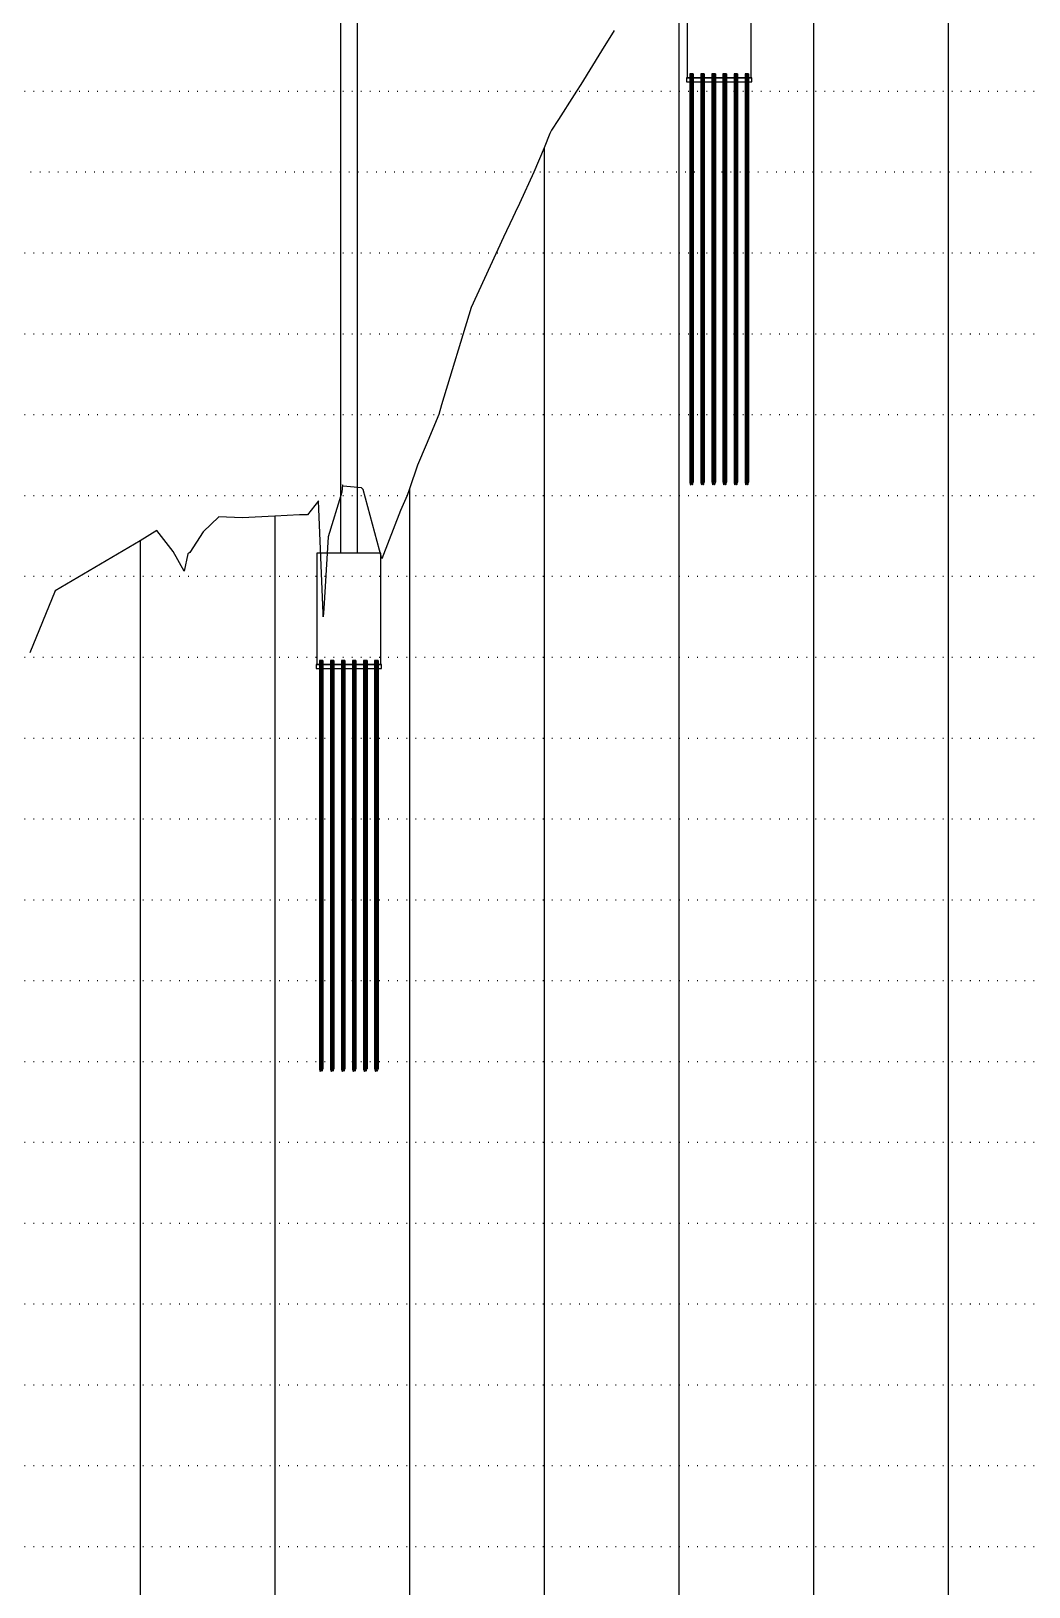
# Model space of a CAD drawing. Header units: millimetres. Extents: x -1499 to 6658, y -12483 to -6008.
# Drawn here: x 360 to 508.2, y -11639.1 to -11408.1 of the extents above; entities that cross this region are included whole.
import ezdxf

# ---------------------------------------------------------------- set-up
doc = ezdxf.new("R2010")
doc.units = ezdxf.units.MM
doc.linetypes.add('A-DOTLN01H', pattern=[0.125, 0, -0.125])
for name, color, linetype in [('3공구_안성방향_CR-STRN', 4, 'Continuous'), ('CR-GRID', 56, 'A-DOTLN01H'), ('수직그리드', 1, 'Continuous')]:
    doc.layers.add(name, color=color, linetype=linetype)
doc.layers.add('CR-VGRD', color=7, linetype='Continuous', true_color=0x7f7f7f)

msp = doc.modelspace()

# ---------------------------------------------------------------- linework, layer by layer
at = {"layer": '3공구_안성방향_CR-STRN', "color": 253, "linetype": 'Continuous'}
for p, q in [((405.91, -11255.99), (405.91, -11485.64)), ((408.41, -11255.99), (408.41, -11485.64)), ((457.41, -11398.59), (457.41, -11415.09)), ((466.91, -11415.09), (466.91, -11398.59)), ((457.31, -11415.09), (457.31, -11415.69)), ((467.01, -11415.09), (457.31, -11415.09)), ((457.31, -11415.69), (467.01, -11415.69)), ((457.41, -11415.09), (466.91, -11415.09)), ((458.32, -11414.49), (457.81, -11414.49)), ((457.81, -11414.49), (457.81, -11475.09)), ((458.32, -11414.49), (457.81, -11414.49)), ((457.82, -11414.49), (457.82, -11475.15)), ((457.85, -11414.49), (457.85, -11475.29)), ((457.9, -11414.49), (457.9, -11475.44)), ((458.07, -11414.49), (458.07, -11475.09)), ((458.23, -11414.49), (458.23, -11474.74)), ((458.29, -11414.49), (458.29, -11474.89)), ((458.31, -11414.49), (458.31, -11475.03)), ((458.32, -11414.49), (458.32, -11475.09)), ((459.96, -11414.49), (459.45, -11414.49)), ((459.45, -11414.49), (459.45, -11475.09)), ((459.96, -11414.49), (459.45, -11414.49)), ((459.46, -11414.49), (459.46, -11475.15)), ((459.49, -11414.49), (459.49, -11475.29)), ((459.54, -11414.49), (459.54, -11475.44)), ((459.71, -11414.49), (459.71, -11475.09)), ((459.87, -11414.49), (459.87, -11474.74)), ((459.93, -11414.49), (459.93, -11474.89)), ((459.95, -11414.49), (459.95, -11475.03)), ((459.96, -11414.49), (459.96, -11475.09)), ((461.6, -11414.49), (461.09, -11414.49)), ((461.09, -11414.49), (461.09, -11475.09)), ((461.6, -11414.49), (461.09, -11414.49)), ((461.1, -11414.49), (461.1, -11475.15)), ((461.13, -11414.49), (461.13, -11475.29)), ((461.18, -11414.49), (461.18, -11475.44)), ((461.35, -11414.49), (461.35, -11475.09)), ((461.51, -11414.49), (461.51, -11474.74)), ((461.57, -11414.49), (461.57, -11474.89)), ((461.59, -11414.49), (461.59, -11475.03)), ((461.6, -11414.49), (461.6, -11475.09)), ((463.24, -11414.49), (462.73, -11414.49)), ((462.73, -11414.49), (462.73, -11475.09)), ((463.24, -11414.49), (462.73, -11414.49)), ((462.74, -11414.49), (462.74, -11475.15)), ((462.77, -11414.49), (462.77, -11475.29)), ((462.82, -11414.49), (462.82, -11475.44)), ((462.99, -11414.49), (462.99, -11475.09)), ((463.15, -11414.49), (463.15, -11474.74)), ((463.21, -11414.49), (463.21, -11474.89)), ((463.23, -11414.49), (463.23, -11475.03)), ((463.24, -11414.49), (463.24, -11475.09)), ((464.88, -11414.49), (464.37, -11414.49)), ((464.37, -11414.49), (464.37, -11475.09)), ((464.88, -11414.49), (464.37, -11414.49)), ((464.38, -11414.49), (464.38, -11475.15)), ((464.41, -11414.49), (464.41, -11475.29)), ((464.46, -11414.49), (464.46, -11475.44)), ((464.63, -11414.49), (464.63, -11475.09)), ((464.79, -11414.49), (464.79, -11474.74)), ((464.85, -11414.49), (464.85, -11474.89)), ((464.87, -11414.49), (464.87, -11475.03)), ((464.88, -11414.49), (464.88, -11475.09)), ((466.52, -11414.49), (466.01, -11414.49)), ((466.01, -11414.49), (466.01, -11475.09)), ((466.52, -11414.49), (466.01, -11414.49)), ((466.02, -11414.49), (466.02, -11475.15)), ((466.05, -11414.49), (466.05, -11475.29)), ((466.1, -11414.49), (466.1, -11475.44)), ((466.27, -11414.49), (466.27, -11475.09)), ((466.43, -11414.49), (466.43, -11474.74)), ((466.49, -11414.49), (466.49, -11474.89)), ((466.51, -11414.49), (466.51, -11475.03)), ((466.52, -11414.49), (466.52, -11475.09)), ((467.01, -11415.69), (467.01, -11415.09)), ((402.41, -11485.64), (402.41, -11502.14)), ((411.91, -11485.64), (402.41, -11485.64)), ((411.91, -11502.14), (411.91, -11485.64)), ((403.31, -11501.54), (402.8, -11501.54)), ((402.8, -11501.54), (402.8, -11562.14)), ((403.31, -11501.54), (402.8, -11501.54)), ((402.81, -11501.54), (402.81, -11562.2)), ((402.84, -11501.54), (402.84, -11562.34)), ((402.89, -11501.54), (402.89, -11562.49)), ((403.06, -11501.54), (403.06, -11562.14)), ((403.23, -11501.54), (403.23, -11561.79)), ((403.28, -11501.54), (403.28, -11561.94)), ((403.3, -11501.54), (403.3, -11562.08)), ((403.31, -11501.54), (403.31, -11562.14)), ((404.95, -11501.54), (404.44, -11501.54)), ((404.44, -11501.54), (404.44, -11562.14)), ((404.95, -11501.54), (404.44, -11501.54)), ((404.45, -11501.54), (404.45, -11562.2)), ((404.48, -11501.54), (404.48, -11562.34)), ((404.53, -11501.54), (404.53, -11562.49)), ((404.7, -11501.54), (404.7, -11562.14)), ((404.87, -11501.54), (404.87, -11561.79)), ((404.92, -11501.54), (404.92, -11561.94)), ((404.94, -11501.54), (404.94, -11562.08)), ((404.95, -11501.54), (404.95, -11562.14)), ((406.59, -11501.54), (406.08, -11501.54)), ((406.08, -11501.54), (406.08, -11562.14)), ((406.59, -11501.54), (406.08, -11501.54)), ((406.09, -11501.54), (406.09, -11562.2)), ((406.12, -11501.54), (406.12, -11562.34)), ((406.17, -11501.54), (406.17, -11562.49)), ((406.34, -11501.54), (406.34, -11562.14)), ((406.51, -11501.54), (406.51, -11561.79)), ((406.56, -11501.54), (406.56, -11561.94)), ((406.58, -11501.54), (406.58, -11562.08)), ((406.59, -11501.54), (406.59, -11562.14)), ((408.23, -11501.54), (407.72, -11501.54)), ((407.72, -11501.54), (407.72, -11562.14)), ((408.23, -11501.54), (407.72, -11501.54)), ((407.73, -11501.54), (407.73, -11562.2)), ((407.76, -11501.54), (407.76, -11562.34)), ((407.81, -11501.54), (407.81, -11562.49)), ((407.98, -11501.54), (407.98, -11562.14)), ((408.15, -11501.54), (408.15, -11561.79)), ((408.2, -11501.54), (408.2, -11561.94)), ((408.22, -11501.54), (408.22, -11562.08)), ((408.23, -11501.54), (408.23, -11562.14)), ((409.87, -11501.54), (409.36, -11501.54)), ((409.36, -11501.54), (409.36, -11562.14)), ((409.87, -11501.54), (409.36, -11501.54)), ((409.37, -11501.54), (409.37, -11562.2)), ((409.4, -11501.54), (409.4, -11562.34)), ((409.45, -11501.54), (409.45, -11562.49)), ((409.62, -11501.54), (409.62, -11562.14)), ((409.79, -11501.54), (409.79, -11561.79)), ((409.84, -11501.54), (409.84, -11561.94)), ((409.86, -11501.54), (409.86, -11562.08)), ((409.87, -11501.54), (409.87, -11562.14)), ((411.51, -11501.54), (411, -11501.54)), ((411, -11501.54), (411, -11562.14)), ((411.51, -11501.54), (411, -11501.54)), ((411.01, -11501.54), (411.01, -11562.2)), ((411.04, -11501.54), (411.04, -11562.34)), ((411.09, -11501.54), (411.09, -11562.49)), ((411.26, -11501.54), (411.26, -11562.14)), ((411.43, -11501.54), (411.43, -11561.79)), ((411.48, -11501.54), (411.48, -11561.94)), ((411.5, -11501.54), (411.5, -11562.08)), ((411.51, -11501.54), (411.51, -11562.14)), ((402.31, -11502.14), (402.31, -11502.74)), ((412.01, -11502.14), (402.31, -11502.14)), ((402.31, -11502.74), (412.01, -11502.74)), ((402.41, -11502.14), (411.91, -11502.14)), ((412.01, -11502.74), (412.01, -11502.14))]:
    msp.add_line(p, q, dxfattribs=at)
for centre, major_axis, start_param, end_param in [((457.94, -11474.6), (0, 0.906), 2.229119, 4.134518), ((458.19, -11475.66), (0, 0.952), -0.927295, 0.927295), ((458.19, -11474.52), (0, 0.953), 2.214297, 4.068888), ((459.58, -11474.6), (0, 0.906), 2.229119, 4.134518), ((459.83, -11475.66), (0, 0.952), -0.927295, 0.927295), ((459.83, -11474.52), (0, 0.953), 2.214297, 4.068888), ((461.22, -11474.6), (0, 0.906), 2.229119, 4.134518), ((461.47, -11475.66), (0, 0.952), -0.927295, 0.927295), ((461.47, -11474.52), (0, 0.953), 2.214297, 4.068888), ((462.86, -11474.6), (0, 0.906), 2.229119, 4.134518), ((463.11, -11475.66), (0, 0.952), -0.927295, 0.927295), ((463.11, -11474.52), (0, 0.953), 2.214297, 4.068888), ((464.5, -11474.6), (0, 0.906), 2.229119, 4.134518), ((464.75, -11475.66), (0, 0.952), -0.927295, 0.927295), ((464.75, -11474.52), (0, 0.953), 2.214297, 4.068888), ((466.14, -11474.6), (0, 0.906), 2.229119, 4.134518), ((466.39, -11475.66), (0, 0.952), -0.927295, 0.927295), ((466.39, -11474.52), (0, 0.953), 2.214297, 4.068888), ((403.18, -11562.71), (0, 0.952), -0.927295, 0.927295), ((404.82, -11562.71), (0, 0.952), -0.927295, 0.927295), ((406.46, -11562.71), (0, 0.952), -0.927295, 0.927295), ((408.1, -11562.71), (0, 0.952), -0.927295, 0.927295), ((409.74, -11562.71), (0, 0.952), -0.927295, 0.927295), ((411.38, -11562.71), (0, 0.952), -0.927295, 0.927295), ((402.93, -11561.65), (0, 0.906), 2.229119, 4.134518), ((403.18, -11561.57), (0, 0.953), 2.214297, 4.068888), ((404.57, -11561.65), (0, 0.906), 2.229119, 4.134518), ((404.82, -11561.57), (0, 0.953), 2.214297, 4.068888), ((406.21, -11561.65), (0, 0.906), 2.229119, 4.134518), ((406.46, -11561.57), (0, 0.953), 2.214297, 4.068888), ((407.85, -11561.65), (0, 0.906), 2.229119, 4.134518), ((408.1, -11561.57), (0, 0.953), 2.214297, 4.068888), ((409.49, -11561.65), (0, 0.906), 2.229119, 4.134518), ((409.74, -11561.57), (0, 0.953), 2.214297, 4.068888), ((411.13, -11561.65), (0, 0.906), 2.229119, 4.134518), ((411.38, -11561.57), (0, 0.953), 2.214297, 4.068888)]:
    msp.add_ellipse(centre, major_axis=major_axis, ratio=0.166667, start_param=start_param, end_param=end_param, dxfattribs=at)
at = {"layer": 'CR-GRID', "linetype": 'A-DOTLN01H', "ltscale": 10}
for p, q in [((236.16, -11417.06), (696.16, -11417.06)), ((696.16, -11429.06), (236.16, -11429.06)), ((236.16, -11441.06), (696.16, -11441.06)), ((236.16, -11453.06), (696.16, -11453.06)), ((236.16, -11453.06), (696.16, -11453.06)), ((236.16, -11465.06), (696.16, -11465.06)), ((236.16, -11477.06), (696.16, -11477.06)), ((236.16, -11489.06), (696.16, -11489.06)), ((236.16, -11501.06), (696.16, -11501.06)), ((236.16, -11513.06), (696.16, -11513.06)), ((236.16, -11513.06), (696.16, -11513.06)), ((236.16, -11525.06), (696.16, -11525.06)), ((236.16, -11537.06), (696.16, -11537.06)), ((236.16, -11549.06), (696.16, -11549.06)), ((236.16, -11561.06), (696.16, -11561.06)), ((236.16, -11573.06), (696.16, -11573.06)), ((236.16, -11573.06), (696.16, -11573.06)), ((236.16, -11585.06), (696.16, -11585.06)), ((236.16, -11597.06), (696.16, -11597.06)), ((236.16, -11609.06), (696.16, -11609.06)), ((236.16, -11621.06), (696.16, -11621.06)), ((236.16, -11633.06), (696.16, -11633.06)), ((236.16, -11633.06), (696.16, -11633.06))]:
    msp.add_line(p, q, dxfattribs=at)
at = {"layer": 'CR-VGRD', "color": 253, "linetype": 'Continuous', "flags": 128}
msp.add_lwpolyline([(446.58, -11408.06), (444.71, -11411.06), (441.61, -11416.04), (440.99, -11417.06), (440.65, -11417.6), (438.31, -11421.26), (437.28, -11422.82), (437.15, -11423.06), (437.03, -11423.36), (436.16, -11425.46), (434.65, -11429.06), (432.49, -11433.74), (431.89, -11435.06), (431.53, -11435.78), (430.14, -11438.72), (425.35, -11449.16), (420.92, -11463.62), (420.52, -11465.06), (418.66, -11469.56), (417.39, -11472.56), (416.16, -11476.1), (415.82, -11477.06), (414.83, -11479.28), (412.07, -11486.48), (409.31, -11476.16), (409.05, -11475.92), (406.35, -11475.68), (406.21, -11475.5), (406.15, -11476.58), (404.11, -11483.18), (403.45, -11493.86), (403.37, -11495.06), (403.34, -11494.58), (402.67, -11477.84), (401.01, -11479.94), (399.82, -11479.94), (396.16, -11480.12), (391.31, -11480.36), (387.86, -11480.24), (385.54, -11482.46), (383.54, -11485.52), (383.27, -11485.7), (382.73, -11488.28), (381.08, -11485.4), (378.68, -11482.28), (376.16, -11483.78), (363.54, -11491.22), (359.79, -11500.4)], dxfattribs=at)
at = {"layer": '수직그리드', "color": 253}
for p, q in [((456.16, -11212.81), (456.16, -11873.06)), ((496.16, -11326.28), (496.16, -11873.06)), ((476.16, -11355.14), (476.16, -11873.06)), ((436.16, -11425.46), (436.16, -11873.06)), ((416.16, -11476.1), (416.16, -11873.06)), ((396.16, -11480.12), (396.16, -11873.06)), ((376.16, -11483.78), (376.16, -11873.06))]:
    msp.add_line(p, q, dxfattribs=at)

doc.saveas('drawing.dxf')
